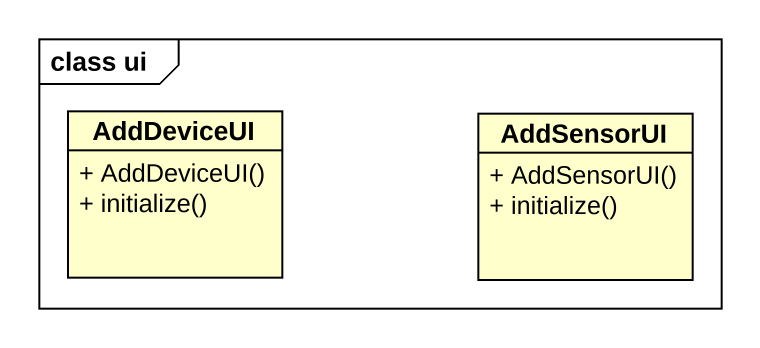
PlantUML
@startuml
mainframe class ui
hide circle
hide empty members
skinparam classAttributeIconSize 0
class AddDeviceUI {
  + AddDeviceUI()
  + initialize()
}
class AddSensorUI {
  + AddSensorUI()
  + initialize()
}
@enduml
